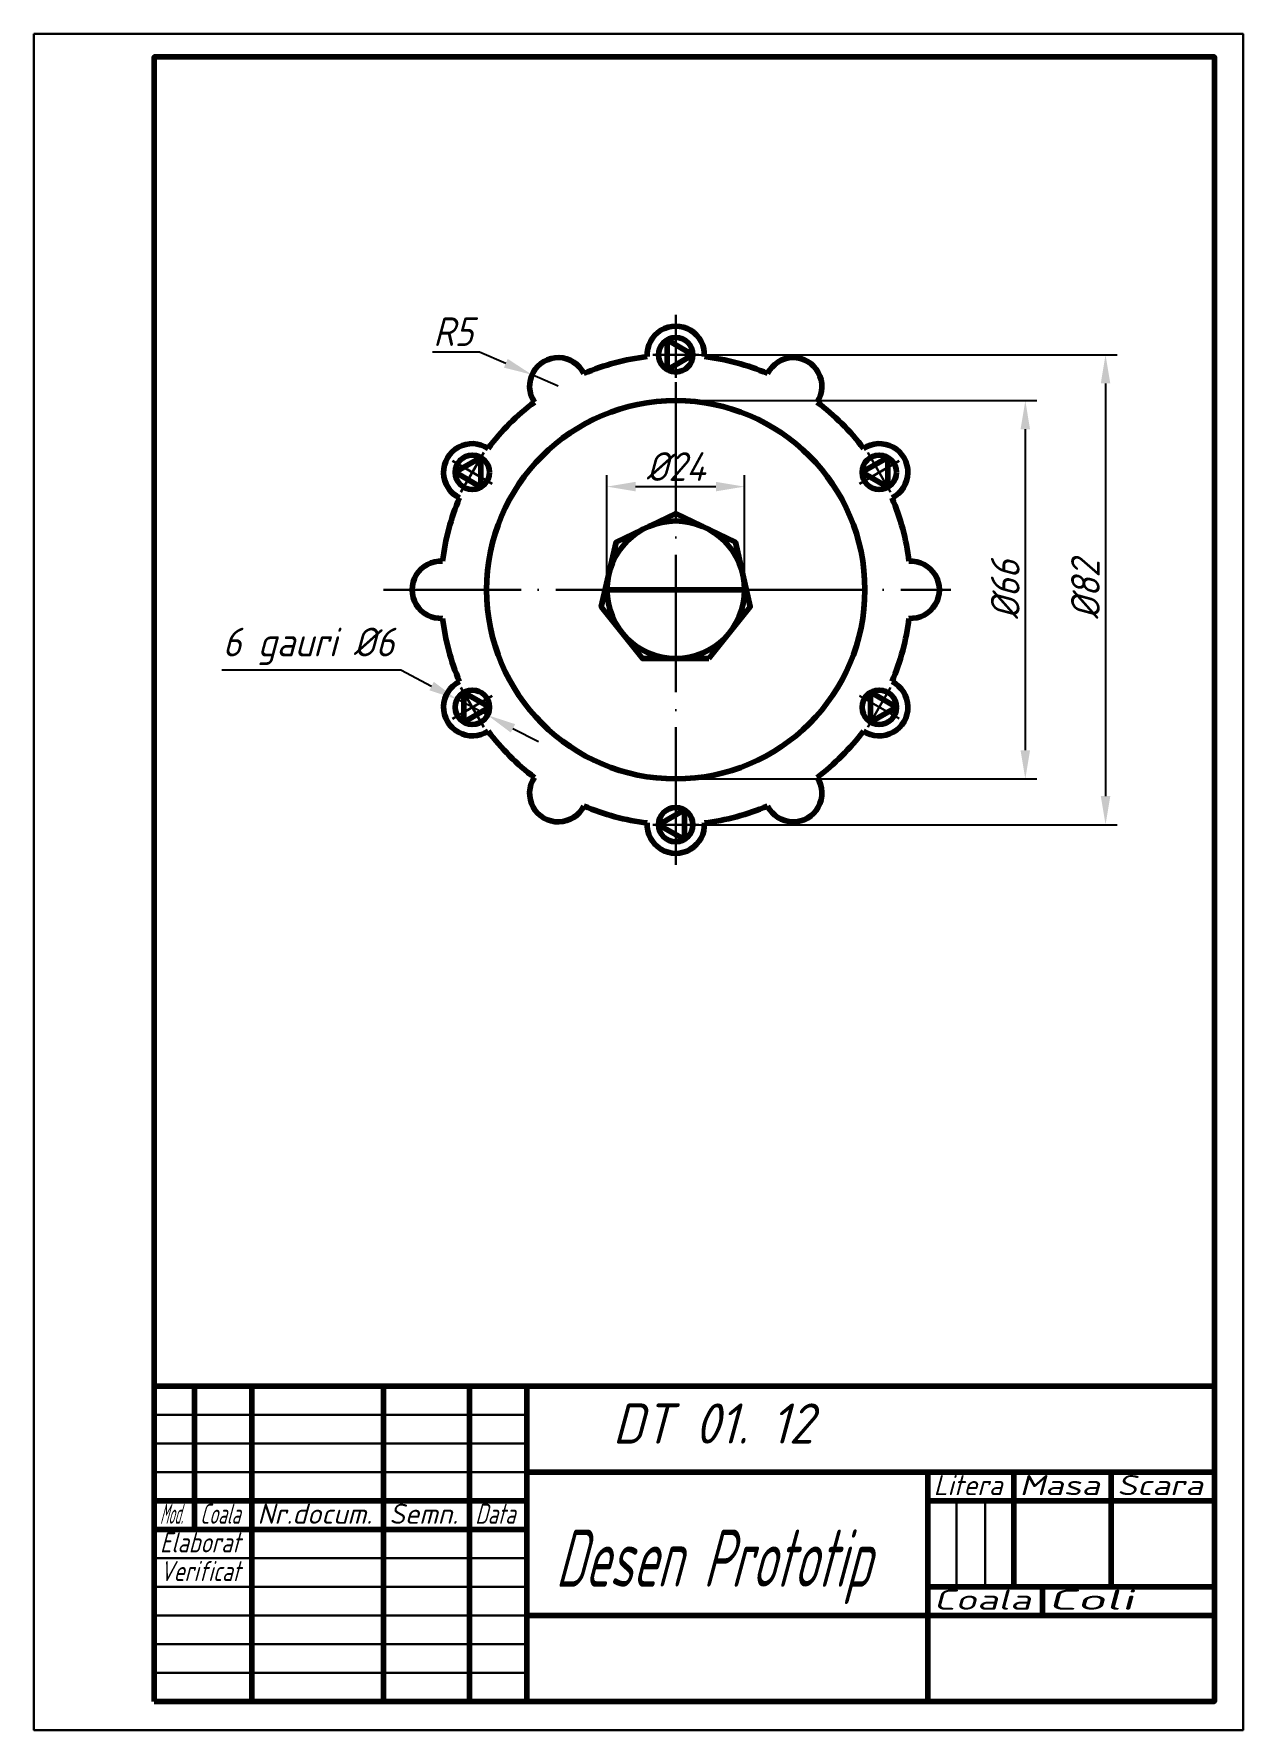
# Model space of a CAD drawing. Header units: millimetres. Extents: x -1 to 210, y 0 to 296.
import ezdxf
from ezdxf.enums import TextEntityAlignment as Align

# ---------------------------------------------------------------- set-up
doc = ezdxf.new("R2010")
doc.units = ezdxf.units.MM
doc.linetypes.add('ACAD_ISO04W100', pattern=[30, 24, -3, 0, -3])
for name, color, linetype, lineweight in [('axe', 1, 'ACAD_ISO04W100', 30), ('contur', 7, 'Continuous', 80), ('cote', 3, 'Continuous', 30), ('subtire', 5, 'Continuous', 30), ('text10', 7, 'Continuous', 100), ('text3.5', 7, 'Continuous', 35), ('text7', 7, 'Continuous', 70)]:
    doc.layers.add(name, color=color, linetype=linetype, lineweight=lineweight)
doc.styles.get("Standard").update_dxf_attribs({"font": 'isocp.shx', "oblique": 15})
doc.dimstyles.new('Mironov', dxfattribs={"dimtxt": 5, "dimasz": 5, "dimexe": 2, "dimexo": 0, "dimgap": 1, "dimtad": 1, "dimtoh": 1, "dimdec": 0, "dimtxsty": 'Standard', "dimcen": 0, "dimadec": 0, "dimazin": 0, "dimtfac": 1, "dimtdec": 0, "dimtmove": 0, "dimatfit": 3, "dimldrblk": 'DOTSMALL', "dimfxl": 0, "dimlwd": 25, "dimlwe": 25, "dimarcsym": 0})

# ---------------------------------------------------------------- blocks, each defined once
blk = doc.blocks.new('I')
at = {"layer": 'axe'}
for p, q in [((-9, 11), (-9, 3)), ((-5, 7), (-13, 7))]:
    blk.add_line(p, q, dxfattribs=at)
at = {"layer": 'contur'}
blk.add_lwpolyline([(-6, 7), (-10.5, 9.6), (-10.5, 4.4)], close=True, dxfattribs=at)
blk.add_circle((-9, 7), 3, dxfattribs=at)
blk = doc.blocks.new('*D6')
at = {"layer": 'cote', "color": 0, "lineweight": 25}
for p, q in [((111, 240), (188, 240)), ((186, 235), (186, 163)), ((111, 158), (188, 158))]:
    blk.add_line(p, q, dxfattribs=at)
at = {"layer": 'cote', "color": 0}
for points in [[(186.83, 235), (185.17, 235), (186, 240)], [(185.17, 163), (186.83, 163), (186, 158)]]:
    blk.add_solid(points, dxfattribs=at)
at = {"layer": 'Defpoints', "color": 0}
for p in [(111, 240), (111, 158), (186, 158)]:
    blk.add_point(p, dxfattribs=at)
at = {"layer": 'cote', "color": 0, "insert": (182.49, 199), "char_height": 5, "attachment_point": 5, "rotation": 90}
blk.add_mtext('{{\\l}}%%c82{{\\L}}', dxfattribs=at)
blk = doc.blocks.new('_DotSmall')
at = {"color": 0, "linetype": 'ByBlock', "const_width": 0.5}
blk.add_lwpolyline([(-0.0625, 0, 1), (0.0625, 0, 1)], format="xyb", close=True, dxfattribs=at)
blk = doc.blocks.new('*D7')
at = {"layer": 'cote', "color": 0, "lineweight": 25}
for p, q in [((111, 232), (174, 232)), ((172, 227), (172, 171)), ((111, 166), (174, 166))]:
    blk.add_line(p, q, dxfattribs=at)
at = {"layer": 'cote', "color": 0}
for points in [[(172.83, 227), (171.17, 227), (172, 232)], [(171.17, 171), (172.83, 171), (172, 166)]]:
    blk.add_solid(points, dxfattribs=at)
at = {"layer": 'Defpoints', "color": 0}
for p in [(111, 232), (111, 166), (172, 166)]:
    blk.add_point(p, dxfattribs=at)
at = {"layer": 'cote', "color": 0, "insert": (168.5, 199), "char_height": 5, "attachment_point": 5, "rotation": 90}
blk.add_mtext('{{\\l}}%%c{{\\L}}66', dxfattribs=at)
blk = doc.blocks.new('*D8')
at = {"layer": 'cote', "color": 0, "lineweight": 25}
for p, q in [((68.56, 240.54), (76.77, 240.54)), ((76.77, 240.54), (81.34, 238.53)), ((90.5, 234.51), (85.92, 236.52))]:
    blk.add_line(p, q, dxfattribs=at)
at = {"layer": 'cote', "color": 0}
blk.add_solid([(81.01, 237.77), (81.68, 239.29), (85.92, 236.52)], dxfattribs=at)
at = {"layer": 'Defpoints', "color": 0}
for p in [(85.92, 236.52), (90.5, 234.51)]:
    blk.add_point(p, dxfattribs=at)
at = {"layer": 'cote', "color": 0, "insert": (72.16, 244.04), "char_height": 5, "attachment_point": 5}
blk.add_mtext('R5', dxfattribs=at)
blk = doc.blocks.new('*D9')
at = {"layer": 'cote', "color": 0, "lineweight": 25}
for p, q in [((31.81, 185), (63, 185)), ((63, 185), (68.4, 182.19)), ((78.15, 177.12), (72.83, 179.88)), ((82.59, 174.81), (87.03, 172.5))]:
    blk.add_line(p, q, dxfattribs=at)
at = {"layer": 'cote', "color": 0}
for points in [[(68.01, 181.45), (68.78, 182.93), (72.83, 179.88)], [(82.97, 175.55), (82.21, 174.07), (78.15, 177.12)]]:
    blk.add_solid(points, dxfattribs=at)
at = {"layer": 'Defpoints', "color": 0}
for p in [(72.83, 179.88), (78.15, 177.12)]:
    blk.add_point(p, dxfattribs=at)
at = {"layer": 'cote', "color": 0, "insert": (46.9, 189.12), "char_height": 5, "attachment_point": 5}
blk.add_mtext('6 gauri %%c6', dxfattribs=at)
blk = doc.blocks.new('*D10')
at = {"layer": 'cote', "color": 0, "lineweight": 25}
for p, q in [((99, 199), (99, 219)), ((104, 217), (118, 217)), ((123, 199), (123, 219))]:
    blk.add_line(p, q, dxfattribs=at)
at = {"layer": 'cote', "color": 0}
for points in [[(104, 217.83), (104, 216.17), (99, 217)], [(118, 216.17), (118, 217.83), (123, 217)]]:
    blk.add_solid(points, dxfattribs=at)
at = {"layer": 'Defpoints', "color": 0}
for p in [(123, 217), (99, 199), (123, 199)]:
    blk.add_point(p, dxfattribs=at)
at = {"layer": 'cote', "color": 0, "insert": (111, 220.5), "char_height": 5, "attachment_point": 5}
blk.add_mtext('{{\\l}}%%c{{\\L}}24', dxfattribs=at)

msp = doc.modelspace()

# ---------------------------------------------------------------- linework, layer by layer
at = {"layer": 'axe'}
for p, q in [((111, 151), (111, 247)), ((111, 244), (111, 236)), ((60, 199), (159, 199)), ((111, 154), (111, 162))]:
    msp.add_line(p, q, dxfattribs=at)
msp.add_lwpolyline([(111, 199), (111, 199), (111, 199), (111, 199), (111, 199), (111, 199), (111, 199)], close=True, dxfattribs=at)
msp.add_lwpolyline([(111, 199), (111, 199), (111, 199), (111, 199), (111, 199), (111, 199), (111, 199)], close=True, dxfattribs=at)
msp.add_lwpolyline([(111, 199), (111, 199), (111, 199), (111, 199), (111, 199), (111, 199), (111, 199)], close=True, dxfattribs=at)
msp.add_lwpolyline([(111, 199), (111, 199), (111, 199), (111, 199), (111, 199), (111, 199), (111, 199)], close=True, dxfattribs=at)
msp.add_lwpolyline([(111, 199), (111, 199), (111, 199), (111, 199), (111, 199), (111, 199), (111, 199)], close=True, dxfattribs=at)
msp.add_lwpolyline([(111, 199), (111, 199), (111, 199), (111, 199), (111, 199), (111, 199), (111, 199)], close=True, dxfattribs=at)
msp.add_lwpolyline([(111, 199), (111, 199), (111, 199), (111, 199), (111, 199), (111, 199), (111, 199)], close=True, dxfattribs=at)
msp.add_lwpolyline([(111, 199), (111, 199), (111, 199), (111, 199), (111, 199), (111, 199), (111, 199)], close=True, dxfattribs=at)
msp.add_lwpolyline([(111, 199), (111, 199), (111, 199), (111, 199), (111, 199), (111, 199), (111, 199)], close=True, dxfattribs=at)
msp.add_lwpolyline([(111, 199), (111, 199), (111, 199), (111, 199), (111, 199), (111, 199), (111, 199)], close=True, dxfattribs=at)
msp.add_lwpolyline([(111, 199), (111, 199), (111, 199), (111, 199), (111, 199), (111, 199), (111, 199)], close=True, dxfattribs=at)
msp.add_lwpolyline([(111, 199), (111, 199), (111, 199), (111, 199), (111, 199), (111, 199), (111, 199)], close=True, dxfattribs=at)
msp.add_lwpolyline([(111, 199), (111, 199), (111, 199), (111, 199), (111, 199), (111, 199), (111, 199)], close=True, dxfattribs=at)
msp.add_lwpolyline([(111, 199), (111, 199), (111, 199), (111, 199), (111, 199), (111, 199), (111, 199)], close=True, dxfattribs=at)
msp.add_lwpolyline([(111, 199), (111, 199), (111, 199), (111, 199), (111, 199), (111, 199), (111, 199)], close=True, dxfattribs=at)
at = {"layer": 'contur'}
for p, q in [((99, 199), (123, 199)), ((205, 60), (20, 60)), ((20, 60), (27, 60)), ((27, 60), (27, 35)), ((27, 35), (27, 60)), ((27, 60), (37, 60)), ((37, 60), (37, 5)), ((60, 5), (60, 60)), ((60, 60), (75, 60)), ((75, 60), (75, 5)), ((85, 5), (85, 60)), ((85, 60), (85, 40)), ((85, 35), (85, 45)), ((85, 45), (205, 45)), ((205, 45), (155, 45)), ((155, 45), (155, 5)), ((170, 25), (170, 45)), ((187, 40), (187, 45)), ((187, 45), (187, 25)), ((85, 40), (20, 40)), ((20, 40), (20, 35)), ((155, 25), (155, 40)), ((155, 40), (205, 40)), ((205, 40), (187, 40)), ((20, 35), (85, 35)), ((205, 25), (155, 25)), ((175, 25), (170, 25)), ((187, 25), (175, 25)), ((175, 25), (175, 20)), ((175, 20), (175, 25)), ((205, 20), (205, 25)), ((155, 20), (85, 20)), ((85, 20), (205, 20)), ((155, 5), (155, 20)), ((37, 5), (60, 5)), ((75, 5), (85, 5))]:
    msp.add_line(p, q, dxfattribs=at)
for points in [[(20, 5), (205, 5), (205, 292), (20, 292)], [(116.78, 187), (123.99, 196.04), (121.41, 207.3), (111, 212.32), (100.59, 207.3), (98.01, 196.04), (105.22, 187)]]:
    msp.add_lwpolyline(points, close=True, dxfattribs=at)
for radius in [33, 12]:
    msp.add_circle((111, 199), radius, dxfattribs=at)
for centre, radius, start, end in [((111, 240), 5, 356.5042, 183.4958), ((90.5, 234.51), 5, 26.5042, 213.4958), ((111, 199), 41, 96.9916, 113.0084), ((111, 199), 41, 66.9916, 83.0084), ((131.5, 234.51), 5, 326.5042, 153.4958), ((111, 199), 41, 126.9916, 143.0084), ((111, 199), 41, 36.9916, 53.0084), ((75.49, 219.5), 5, 56.5042, 243.4958), ((146.51, 219.5), 5, 296.5042, 123.4958), ((111, 199), 41, 156.9916, 173.0084), ((111, 199), 41, 6.9916, 23.0084), ((70, 199), 5, 86.5042, 273.4958), ((152, 199), 5, 266.5042, 93.4958), ((111, 199), 41, 186.9916, 203.0084), ((111, 199), 41, 336.9916, 353.0084), ((75.49, 178.5), 5, 116.5042, 303.4958), ((146.51, 178.5), 5, 236.5042, 63.4958), ((111, 199), 41, 216.9916, 233.0084), ((111, 199), 41, 306.9916, 323.0084), ((90.5, 163.49), 5, 146.5042, 333.4958), ((131.5, 163.49), 5, 206.5042, 33.4958), ((111, 199), 41, 246.9916, 263.0084), ((111, 199), 41, 276.9916, 293.0084), ((111, 158), 5, 176.5042, 3.4958)]:
    msp.add_arc(centre, radius, start, end, dxfattribs=at)
at = {"layer": 'subtire'}
for p, q in [((20, 55), (85, 55)), ((20, 50), (85, 50)), ((20, 45), (85, 45)), ((160, 25), (160, 40)), ((165, 25), (165, 40)), ((20, 30), (85, 30)), ((20, 25), (85, 25)), ((20, 20), (85, 20)), ((20, 15), (85, 15)), ((20, 10), (85, 10))]:
    msp.add_line(p, q, dxfattribs=at)
msp.add_lwpolyline([(-1, 296), (210, 296), (210, 0), (-1, 0)], close=True, dxfattribs=at)

# ---------------------------------------------------------------- block references
at = {"layer": 'axe'}
msp.add_blockref('I', (120, 233), dxfattribs=at)
for p, rotation in [((86.06, 223.79), 59.99999999999986), ((144.94, 208.21), 299.9999999999999), ((77.06, 189.79), 119.9999999999999), ((135.94, 174.21), 239.9999999999998), ((102, 165), 180)]:
    msp.add_blockref('I', p, dxfattribs=dict(at, rotation=rotation))

# ---------------------------------------------------------------- texts
at = {"layer": 'text10', "oblique": 15, "width": 0.61876}
msp.add_text('Desen Prototip', height=10, dxfattribs=at).set_placement((90, 25), (145, 25), align=Align.FIT)
at = {"layer": 'text3.5', "oblique": 15}
for s, width, p, p2 in [('Litera', 0.983457, (156, 41), (168, 41)), ('Masa', 1.384685, (171, 41), (185, 41)), ('Scara', 1.304138, (188, 41), (203, 41)), ('Mod.', 0.466472, (21, 36), (25, 36)), ('Coala', 0.648037, (28, 36), (35, 36)), ('Nr.docum.', 1.048493, (38, 36), (58, 36)), ('Semn.', 1.054945, (61, 36), (73, 36)), ('Data', 0.744534, (76, 36), (83, 36)), ('Elaborat', 0.808081, (21, 31), (35, 31)), ('Verificat', 0.776699, (21, 26), (35, 26)), ('Coala', 1.573804, (156, 21), (173, 21)), ('Coli', 2.197802, (176, 21), (191, 21))]:
    msp.add_text(s, height=3.5, dxfattribs=dict(at, width=width)).set_placement(p, p2, align=Align.FIT)
at = {"layer": 'text7', "oblique": 15, "width": 0.997992}
msp.add_text('DT 01. 12', height=7, dxfattribs=at).set_placement((100, 50), (135, 50), align=Align.FIT)

# ---------------------------------------------------------------- dimensions: what is measured, and where the dimension line sits
at = {"layer": 'cote'}
dim = msp.add_radius_dim(center=(90.5, 234.51), mpoint=(85.92, 236.52), dimstyle='Mironov', dxfattribs=at)
dim.commit()
dim.dimension.update_dxf_attribs({"geometry": '*D8', "text_midpoint": (72.16, 240.54), "dimtype": 164})
for base, p1, p2, text, picture, middle in [((186, 158), (111, 240), (111, 158), '{{\\l}}%%c82{{\\L}}', '*D6', (182.49, 199)), ((172, 166), (111, 232), (111, 166), '{{\\l}}%%c{{\\L}}<>', '*D7', (168.5, 199))]:
    dim = msp.add_linear_dim(base=base, p1=p1, p2=p2, angle=90, text=text, dimstyle='Mironov', dxfattribs=at)
    dim.commit()
    dim.dimension.update_dxf_attribs({"geometry": picture, "text_midpoint": middle})
dim = msp.add_linear_dim(base=(123, 217), p1=(99, 199), p2=(123, 199), text='{{\\l}}%%c{{\\L}}<>', dimstyle='Mironov', dxfattribs=at)
dim.commit()
dim.dimension.update_dxf_attribs({"geometry": '*D10', "text_midpoint": (111, 220.5)})
dim = msp.add_diameter_dim_2p(p1=(78.15, 177.12), p2=(72.83, 179.88), text='6 gauri <>', dimstyle='Mironov', dxfattribs=at)
dim.commit()
dim.dimension.update_dxf_attribs({"geometry": '*D9', "text_midpoint": (46.9, 185), "dimtype": 163})

doc.saveas('drawing.dxf')
